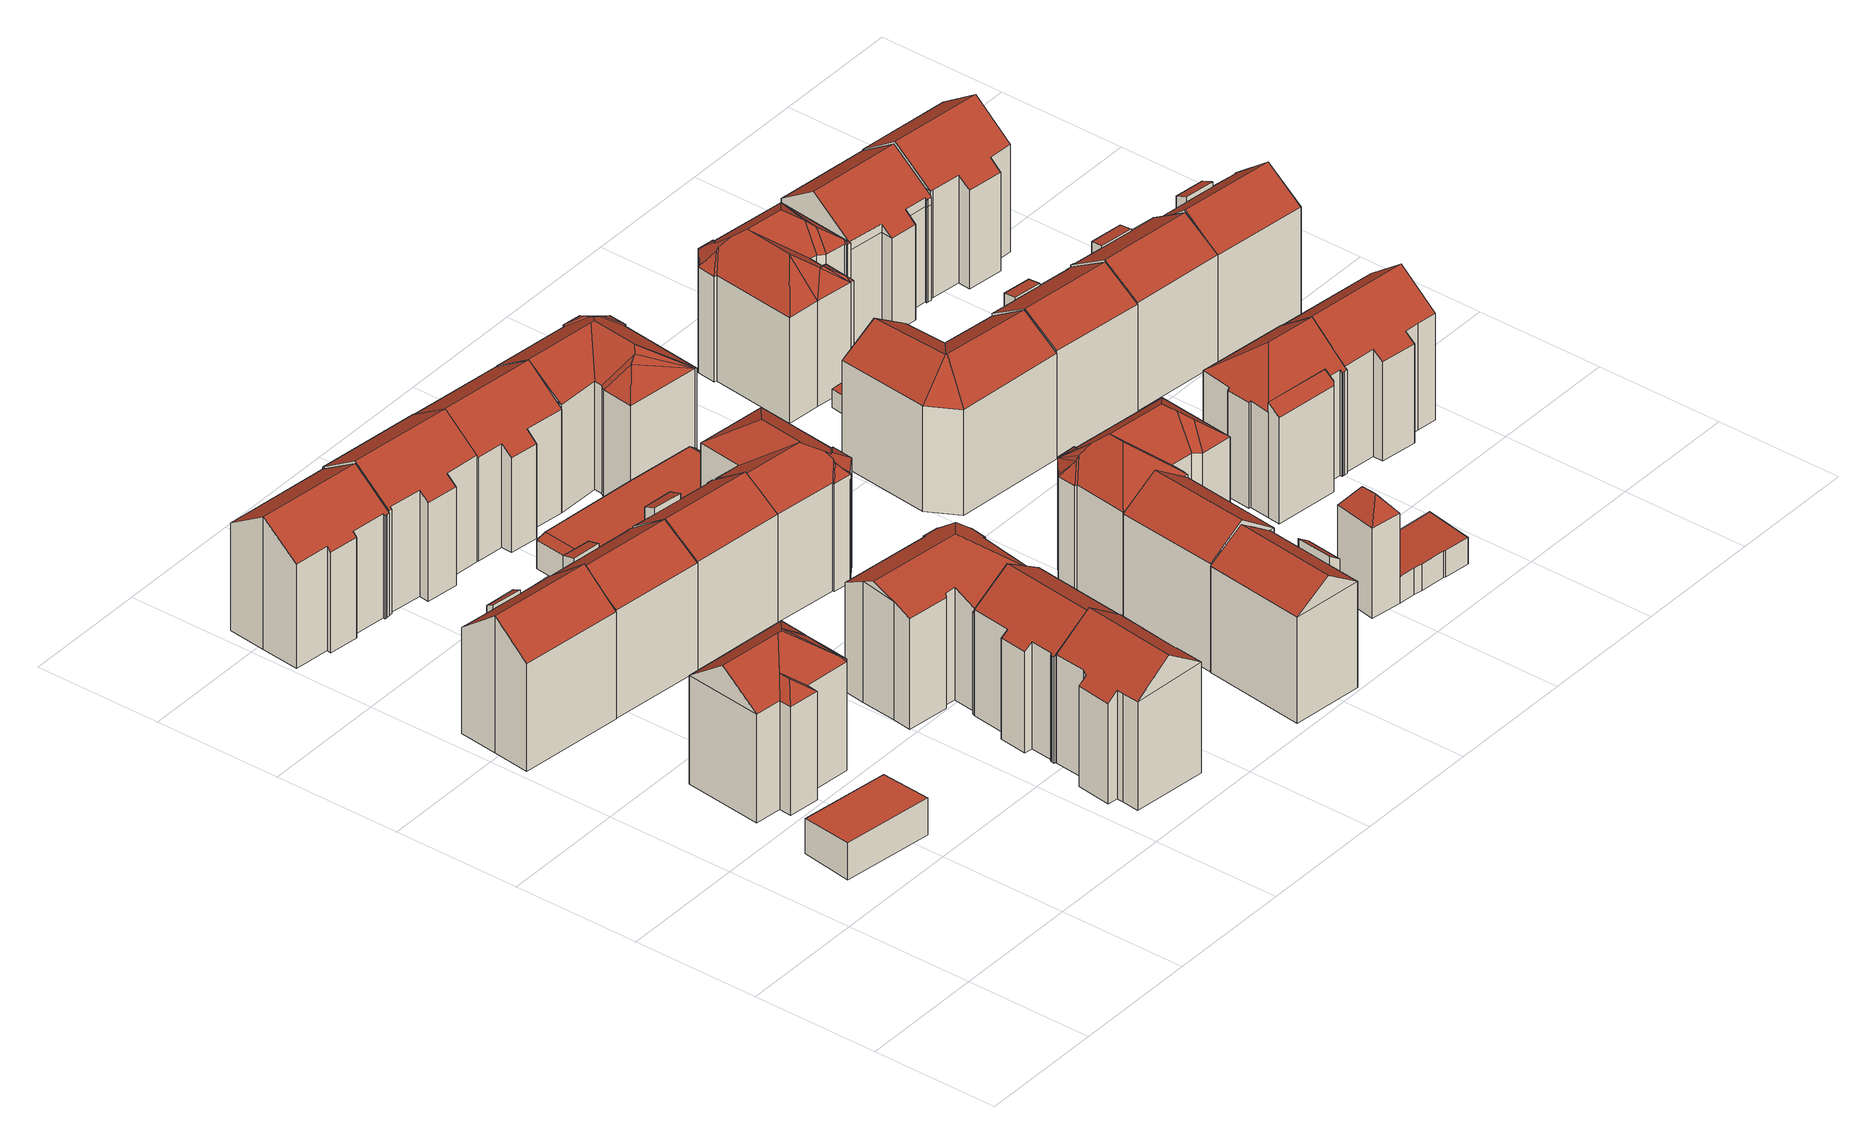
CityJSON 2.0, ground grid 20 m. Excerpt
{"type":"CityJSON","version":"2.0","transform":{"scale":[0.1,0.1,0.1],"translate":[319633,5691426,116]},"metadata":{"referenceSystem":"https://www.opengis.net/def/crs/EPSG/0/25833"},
"CityObjects":{
"building1":{"type":"Building","attributes":{"Dachtyp_tdc":"tdcPolyFlatRoof","Gemeindeschluessel":14713000,"Dachneigung":2.7,"QualitaetDacherkennung":38,"Geometrietyp2DReferenz":"3000","function":"31001_9998","roofType":"2100","measuredHeight":6.08},"geometry":[{"type":"MultiSurface","lod":"2","boundaries":[[[0,1,2,3]],[[1,4,5,2]],[[4,6,7,5]],[[6,0,3,7]],[[6,4,1,0]],[[3,2,5,7]]],"semantics":{"surfaces":[{"type":"WallSurface"},{"type":"RoofSurface"},{"type":"GroundSurface"}],"values":[0,0,0,0,1,2]}}]},
"building2":{"type":"Building","attributes":{"Gemeindeschluessel":14713000,"Geometrietyp2DReferenz":"3000","function":"31001_9998","roofType":"9999"},"children":["building2-1","building2-2"]},
"building2-1":{"type":"BuildingPart","attributes":{"Dachtyp_tdc":"tdcGableRoof","Dachneigung":39.17,"QualitaetDacherkennung":70,"Geometrietyp2DReferenz":"3000","roofType":"3100","measuredHeight":22.16},"parents":["building2"],"geometry":[{"type":"MultiSurface","lod":"2","boundaries":[[[8,9,10,11]],[[9,12,13,10]],[[12,14,15,13]],[[14,16,17,15]],[[16,18,19,17]],[[18,20,21,19]],[[20,22,23,21]],[[22,24,25,23]],[[24,26,27,25]],[[26,28,29,27]],[[28,30,31,29]],[[30,32,33,31]],[[26,24,22,20]],[[20,18,16,14,12,9,8,32,30,28,26]],[[33,11,10,13,15,17,19,21,23,25,27,29,31]],[[11,33,32,8]]],"semantics":{"surfaces":[{"type":"WallSurface"},{"type":"RoofSurface"},{"type":"GroundSurface"},{"type":"ClosureSurface"}],"values":[0,0,0,0,0,0,0,0,0,0,0,0,1,1,2,3]}}]},
"building2-2":{"type":"BuildingPart","attributes":{"Dachtyp_tdc":"tdcPolyFlatRoof","Dachneigung":23.71,"QualitaetDacherkennung":56,"Geometrietyp2DReferenz":"3000","roofType":"2100","measuredHeight":17.72},"parents":["building2"],"geometry":[{"type":"MultiSurface","lod":"2","boundaries":[[[34,35,36,33,32]],[[35,37,38,36]],[[37,39,10,38]],[[39,40,8,11,10]],[[40,39,37,35,34]],[[33,36,38,10,11]],[[32,8,40,34]],[[32,33,11,8]]],"semantics":{"surfaces":[{"type":"WallSurface"},{"type":"RoofSurface"},{"type":"GroundSurface"},{"type":"ClosureSurface"}],"values":[0,0,0,0,1,2,0,3]}}]},
"building3":{"type":"Building","attributes":{"Dachtyp_tdc":"tdcFreeFormRoof","Gemeindeschluessel":14713000,"Dachneigung":37.31,"QualitaetDacherkennung":53,"Geometrietyp2DReferenz":"3000","function":"31001_9998","roofType":"5000","measuredHeight":22.44},"geometry":[{"type":"MultiSurface","lod":"2","boundaries":[[[41,42,43,44]],[[42,45,46,43]],[[45,47,48,46]],[[47,49,50,48]],[[49,51,52,50]],[[51,53,54,52]],[[53,55,56,54]],[[55,57,58,56]],[[57,59,60,58]],[[59,61,62,60]],[[61,63,64,62]],[[63,65,66,64]],[[65,41,44,66]],[[67,65,63]],[[68,67,63,61]],[[69,70,71,68,61,59]],[[69,59,57]],[[53,57,55]],[[53,69,57]],[[51,69,53]],[[72,69,51]],[[69,72,70]],[[49,72,51]],[[72,49,47]],[[73,71,70,72,47,45]],[[73,45,42]],[[71,73,42,41]],[[67,68,71,41,65]],[[44,43,46,48,50,52,54,56,58,60,62,64,66]]],"semantics":{"surfaces":[{"type":"WallSurface"},{"type":"RoofSurface"},{"type":"GroundSurface"}],"values":[0,0,0,0,0,0,0,0,0,0,0,0,0,1,1,1,1,1,1,1,1,1,1,1,1,0,1,1,2]}}]},
"building4":{"type":"Building","attributes":{"Dachtyp_tdc":"tdcGableRoof","Gemeindeschluessel":14713000,"Dachneigung":37.32,"QualitaetDacherkennung":59,"Geometrietyp2DReferenz":"3000","function":"31001_9998","roofType":"3100","measuredHeight":21.55},"geometry":[{"type":"MultiSurface","lod":"2","boundaries":[[[74,75,76,77]],[[75,78,79,76]],[[78,80,81,79]],[[80,82,83,81]],[[82,84,85,83]],[[84,86,87,85]],[[86,88,89,87]],[[88,90,91,89]],[[90,92,93,91]],[[92,94,95,93]],[[94,96,97,95]],[[96,98,99,97]],[[98,100,101,99]],[[100,74,77,101]],[[96,94,92,90]],[[90,88,86,84,82,80,78,75,74,100,98,96]],[[77,76,79,81,83,85,87,89,91,93,95,97,99,101]]],"semantics":{"surfaces":[{"type":"WallSurface"},{"type":"RoofSurface"},{"type":"GroundSurface"}],"values":[0,0,0,0,0,0,0,0,0,0,0,0,0,0,1,1,2]}}]},
"building5":{"type":"Building","attributes":{"Gemeindeschluessel":14713000,"Geometrietyp2DReferenz":"3000","function":"31001_9998","roofType":"9999"},"children":["building5-1","building5-2"]},
"building5-1":{"type":"BuildingPart","attributes":{"Dachtyp_tdc":"tdcPolyFlatRoof","Dachneigung":15.1,"QualitaetDacherkennung":71,"Geometrietyp2DReferenz":"3000","roofType":"2100","measuredHeight":17.72},"parents":["building5"],"geometry":[{"type":"MultiSurface","lod":"2","boundaries":[[[102,103,104,105]],[[103,106,104]],[[107,108,109,110,111]],[[108,102,105,109]],[[108,107,103,102]],[[105,104,110,109]],[[111,106,103,107]],[[111,110,104,106]]],"semantics":{"surfaces":[{"type":"WallSurface"},{"type":"RoofSurface"},{"type":"GroundSurface"},{"type":"ClosureSurface"}],"values":[0,0,0,0,1,2,0,3]}}]},
"building5-2":{"type":"BuildingPart","attributes":{"Dachtyp_tdc":"tdcGableRoof","Dachneigung":36.1,"QualitaetDacherkennung":70,"Geometrietyp2DReferenz":"3000","roofType":"3100","measuredHeight":21.49},"parents":["building5"],"geometry":[{"type":"MultiSurface","lod":"2","boundaries":[[[106,112,113,104]],[[112,114,115,113]],[[114,116,117,115]],[[116,118,119,117]],[[118,120,121,119]],[[120,122,123,121]],[[122,124,125,123]],[[124,126,127,125]],[[126,18,128,127]],[[18,111,110,128]],[[126,124,122,120]],[[120,118,116,114,112,106,111,18,126]],[[104,113,115,117,119,121,123,125,127,128,110]],[[104,110,111,106]]],"semantics":{"surfaces":[{"type":"WallSurface"},{"type":"RoofSurface"},{"type":"GroundSurface"},{"type":"ClosureSurface"}],"values":[0,0,0,0,0,0,0,0,0,0,1,1,2,3]}}]},
"building6":{"type":"Building","attributes":{"Dachtyp_tdc":"tdcFreeFormRoof","Gemeindeschluessel":14713000,"Dachneigung":37.48,"QualitaetDacherkennung":70,"Geometrietyp2DReferenz":"3000","function":"31001_9998","roofType":"5000","measuredHeight":22.18},"geometry":[{"type":"MultiSurface","lod":"2","boundaries":[[[129,130,131,132]],[[130,133,134,131]],[[135,136,137,138,139,140,141,133,130,129]],[[142,143,144,145,146,136,135,147,148]],[[146,137,136]],[[129,147,135]],[[134,149,150,151,152,153,154,155,156,157,158,159,160,132,131]],[[133,141,149,134]],[[141,140,150,149]],[[140,139,151,150]],[[139,138,152,151]],[[138,137,153,152]],[[137,146,154,153]],[[146,145,155,154]],[[145,144,156,155]],[[144,143,157,156]],[[143,142,158,157]],[[142,148,159,158]],[[148,147,160,159]],[[147,129,132,160]]],"semantics":{"surfaces":[{"type":"WallSurface"},{"type":"RoofSurface"},{"type":"GroundSurface"}],"values":[0,0,1,1,0,0,2,0,0,0,0,0,0,0,0,0,0,0,0,0]}}]},
"building7":{"type":"Building","attributes":{"Dachtyp_tdc":"tdcGableRoof","Gemeindeschluessel":14713000,"Dachneigung":35.72,"QualitaetDacherkennung":79,"Geometrietyp2DReferenz":"3000","function":"31001_9998","roofType":"3100","measuredHeight":21.64},"geometry":[{"type":"MultiSurface","lod":"2","boundaries":[[[161,162,163,164]],[[162,165,166,163]],[[165,167,168,166]],[[167,169,170,168]],[[169,171,172,170]],[[171,173,174,172]],[[173,175,176,174]],[[175,177,178,176]],[[177,179,180,178]],[[179,181,182,180]],[[181,183,184,182]],[[183,185,186,184]],[[185,146,187,186]],[[146,161,164,187]],[[183,181,179,177,175,173,171,169,167,165,162,161]],[[161,146,185,183]],[[164,163,166,168,170,172,174,176,178,180,182,184,186,187]]],"semantics":{"surfaces":[{"type":"WallSurface"},{"type":"RoofSurface"},{"type":"GroundSurface"}],"values":[0,0,0,0,0,0,0,0,0,0,0,0,0,0,1,1,2]}}]},
"building8":{"type":"Building","attributes":{"Dachtyp_tdc":"tdcFreeFormRoof","Gemeindeschluessel":14713000,"Dachneigung":36.68,"QualitaetDacherkennung":61,"Geometrietyp2DReferenz":"3000","function":"31001_9998","roofType":"5000","measuredHeight":21.78},"geometry":[{"type":"MultiSurface","lod":"2","boundaries":[[[188,189,190,191]],[[189,192,193,190]],[[192,194,195,193]],[[194,196,197,195]],[[196,198,199,197]],[[198,200,201,199]],[[200,202,203,201]],[[202,204,205,203]],[[204,206,207,205]],[[206,188,191,207]],[[208,198,196,209]],[[188,206,204,202,200,208,209,194,192,189]],[[196,194,209]],[[200,198,208]],[[191,190,193,195,197,199,201,203,205,207]]],"semantics":{"surfaces":[{"type":"WallSurface"},{"type":"RoofSurface"},{"type":"GroundSurface"}],"values":[0,0,0,0,0,0,0,0,0,0,1,1,0,0,2]}}]},
"building9":{"type":"Building","attributes":{"Dachtyp_tdc":"tdcFreeFormRoof","Gemeindeschluessel":14713000,"Dachneigung":22.01,"QualitaetDacherkennung":39,"Geometrietyp2DReferenz":"3000","function":"31001_9998","roofType":"5000","measuredHeight":20.64},"geometry":[{"type":"MultiSurface","lod":"2","boundaries":[[[210,211,212,213]],[[211,214,215,212]],[[214,216,217,215]],[[216,218,219,217]],[[218,220,221,219]],[[220,222,223,221]],[[222,224,225,223]],[[224,226,227,225]],[[226,228,229,227]],[[228,230,231,229]],[[230,232,233,231]],[[232,234,235,233]],[[234,236,237,235]],[[236,238,239,237]],[[238,240,241,239]],[[240,242,243,241]],[[242,244,245,243]],[[244,246,247,245]],[[246,210,213,247]],[[244,242,240,248,249,250,246]],[[238,236,234,232,230,228,251,249,248]],[[222,220,218,216,214,211,210,250,249,251,226,224]],[[228,226,251]],[[210,246,250]],[[240,238,248]],[[213,212,215,217,219,221,223,225,227,229,231,233,235,237,239,241,243,245,247]]],"semantics":{"surfaces":[{"type":"WallSurface"},{"type":"RoofSurface"},{"type":"GroundSurface"}],"values":[0,0,0,0,0,0,0,0,0,0,0,0,0,0,0,0,0,0,0,1,1,1,0,0,0,2]}}]},
"building10":{"type":"Building","attributes":{"Gemeindeschluessel":14713000,"Geometrietyp2DReferenz":"3000","function":"31001_9998","roofType":"9999"},"children":["building10-1","building10-2"]},
"building10-1":{"type":"BuildingPart","attributes":{"Dachtyp_tdc":"tdcGableRoof","Dachneigung":36.04,"QualitaetDacherkennung":69,"Geometrietyp2DReferenz":"3000","roofType":"3100","measuredHeight":21.52},"parents":["building10"],"geometry":[{"type":"MultiSurface","lod":"2","boundaries":[[[252,253,254]],[[253,255,256,254]],[[255,257,258,256]],[[257,259,260,258]],[[259,261,262,260]],[[261,263,264,262]],[[263,265,266,264]],[[265,267,268,266]],[[267,269,270,268]],[[269,271,272,270]],[[271,273,274,272]],[[269,267,265,263]],[[263,261,259,257,255,253,252,273,271,269]],[[254,256,258,260,262,264,266,268,270,272,274]],[[252,254,274,273]]],"semantics":{"surfaces":[{"type":"WallSurface"},{"type":"RoofSurface"},{"type":"GroundSurface"},{"type":"ClosureSurface"}],"values":[0,0,0,0,0,0,0,0,0,0,0,1,1,2,3]}}]},
"building10-2":{"type":"BuildingPart","attributes":{"Dachtyp_tdc":"tdcPolyFlatRoof","Dachneigung":22.3,"QualitaetDacherkennung":76,"Geometrietyp2DReferenz":"3000","roofType":"2100","measuredHeight":18.14},"parents":["building10"],"geometry":[{"type":"MultiSurface","lod":"2","boundaries":[[[275,274,273]],[[275,276,277,274]],[[276,278,279,277]],[[278,280,252,254,279]],[[280,278,276,275]],[[274,277,279,254]],[[273,252,280,275]],[[273,274,254,252]]],"semantics":{"surfaces":[{"type":"WallSurface"},{"type":"RoofSurface"},{"type":"GroundSurface"},{"type":"ClosureSurface"}],"values":[0,0,0,0,1,2,0,3]}}]},
"building11":{"type":"Building","attributes":{"Dachtyp_tdc":"tdcFreeFormRoof","Gemeindeschluessel":14713000,"Dachneigung":38.03,"QualitaetDacherkennung":68,"Geometrietyp2DReferenz":"3000","function":"31001_9998","roofType":"5000","measuredHeight":21.6},"geometry":[{"type":"MultiSurface","lod":"2","boundaries":[[[281,282,283,284]],[[282,285,286,283]],[[285,287,288,286]],[[287,289,290,288]],[[289,291,292,290]],[[291,293,294,292]],[[293,295,296,294]],[[295,297,298,296]],[[297,299,300,298]],[[299,281,284,300]],[[287,285,282,301,302,295,293,291,289]],[[301,281,299,297,302]],[[297,295,302]],[[282,281,301]],[[284,283,286,288,290,292,294,296,298,300]]],"semantics":{"surfaces":[{"type":"WallSurface"},{"type":"RoofSurface"},{"type":"GroundSurface"}],"values":[0,0,0,0,0,0,0,0,0,0,1,1,0,0,2]}}]},
"building12":{"type":"Building","attributes":{"Dachtyp_tdc":"tdcCutGableRoof","Gemeindeschluessel":14713000,"Dachneigung":0.235,"QualitaetDacherkennung":42,"Geometrietyp2DReferenz":"3000","function":"31001_9998","roofType":"9999","measuredHeight":5.33},"geometry":[{"type":"MultiSurface","lod":"2","boundaries":[[[303,304,305,306]],[[304,307,308,305]],[[307,309,310,308]],[[309,311,312,310]],[[311,313,314,312]],[[313,315,316,314]],[[315,317,318,316]],[[317,319,320,318]],[[319,321,322,320]],[[321,303,306,322]],[[317,315,313,311]],[[307,304,303,321]],[[311,309,307,321,319,317]],[[306,305,308,310,312,314,316,318,320,322]]],"semantics":{"surfaces":[{"type":"WallSurface"},{"type":"RoofSurface"},{"type":"GroundSurface"}],"values":[0,0,0,0,0,0,0,0,0,0,1,1,1,2]}}]},
"building13":{"type":"Building","attributes":{"Dachtyp_tdc":"tdcFreeFormRoof","Gemeindeschluessel":14713000,"Dachneigung":33.84,"QualitaetDacherkennung":72,"Geometrietyp2DReferenz":"3000","function":"31001_9998","roofType":"5000","measuredHeight":21.37},"geometry":[{"type":"MultiSurface","lod":"2","boundaries":[[[323,324,325,326]],[[324,327,328,325]],[[327,329,330,328]],[[329,331,332,330]],[[331,333,334,332]],[[333,335,336,334]],[[335,337,338,336]],[[337,339,340,338]],[[339,341,342,340]],[[341,343,344,342]],[[343,265,345,344]],[[265,323,326,345]],[[346,347,348,349,265,343]],[[350,346,343,341]],[[351,350,341,339]],[[351,339,337]],[[352,353,347,346,350,351,337,335]],[[352,335,333]],[[353,352,333,331]],[[354,355,348,347,353,331,329]],[[354,329,327]],[[355,354,327,324]],[[349,348,355,324,323]],[[349,323,265]],[[326,325,328,330,332,334,336,338,340,342,344,345]]],"semantics":{"surfaces":[{"type":"WallSurface"},{"type":"RoofSurface"},{"type":"GroundSurface"}],"values":[0,0,0,0,0,0,0,0,0,0,0,0,1,1,1,1,1,1,1,1,1,1,1,0,2]}}]},
"building14":{"type":"Building","attributes":{"Gemeindeschluessel":14713000,"Geometrietyp2DReferenz":"3000","function":"31001_9998","roofType":"9999"},"children":["building14-1","building14-2"]},
"building14-1":{"type":"BuildingPart","attributes":{"Dachtyp_tdc":"tdcGableRoof","Dachneigung":33.64,"QualitaetDacherkennung":77,"Geometrietyp2DReferenz":"3000","roofType":"3100","measuredHeight":21.16},"parents":["building14"],"geometry":[{"type":"MultiSurface","lod":"2","boundaries":[[[356,357,358,359]],[[357,360,361,358]],[[360,362,363,361]],[[364,365,366,367]],[[365,368,369,366]],[[368,370,371,369]],[[370,356,359,371]],[[370,372,373,374]],[[362,360,357,373,372,368,365,364]],[[356,374,373,357]],[[370,374,356]],[[368,372,370]],[[359,358,361,363,367,366,369,371]],[[367,363,362,364]]],"semantics":{"surfaces":[{"type":"WallSurface"},{"type":"RoofSurface"},{"type":"GroundSurface"},{"type":"ClosureSurface"}],"values":[0,0,0,0,0,0,0,1,1,0,0,0,2,3]}}]},
"building14-2":{"type":"BuildingPart","attributes":{"Dachtyp_tdc":"tdcPolyFlatRoof","Dachneigung":35.37,"QualitaetDacherkennung":57,"Geometrietyp2DReferenz":"3000","roofType":"2100","measuredHeight":18.59},"parents":["building14"],"geometry":[{"type":"MultiSurface","lod":"2","boundaries":[[[375,376,364,367,377]],[[378,379,380,363,362]],[[379,375,377,380]],[[379,378,376,375]],[[377,367,363,380]],[[362,364,376,378]],[[362,363,367,364]]],"semantics":{"surfaces":[{"type":"WallSurface"},{"type":"RoofSurface"},{"type":"GroundSurface"},{"type":"ClosureSurface"}],"values":[0,0,0,1,2,0,3]}}]},
"building15":{"type":"Building","attributes":{"Dachtyp_tdc":"tdcFreeFormRoof","Gemeindeschluessel":14713000,"Dachneigung":36.04,"QualitaetDacherkennung":83,"Geometrietyp2DReferenz":"3000","function":"31001_9998","roofType":"5000","measuredHeight":21.59},"geometry":[{"type":"MultiSurface","lod":"2","boundaries":[[[381,382,383,384]],[[382,385,386,383]],[[385,387,388,386]],[[387,381,384,388]],[[387,385,389,390]],[[390,389,382,381]],[[381,387,390]],[[385,382,389]],[[384,383,386,388]]],"semantics":{"surfaces":[{"type":"WallSurface"},{"type":"RoofSurface"},{"type":"GroundSurface"}],"values":[0,0,0,0,1,1,0,0,2]}}]},
"building16":{"type":"Building","attributes":{"Dachtyp_tdc":"tdcFreeFormRoof","Gemeindeschluessel":14713000,"Dachneigung":34.26,"QualitaetDacherkennung":72,"Geometrietyp2DReferenz":"3000","function":"31001_9998","roofType":"5000","measuredHeight":21.66},"geometry":[{"type":"MultiSurface","lod":"2","boundaries":[[[391,392,393,394]],[[392,395,396,393]],[[395,397,398,396]],[[397,399,400,398]],[[399,401,402,400]],[[401,403,404,402]],[[403,405,406,404]],[[405,407,408,406]],[[407,409,410,408]],[[409,411,412,410]],[[411,413,414,412]],[[413,415,416,414]],[[415,417,418,416]],[[417,419,283,418]],[[419,420,421,283]],[[420,422,284,421]],[[422,391,394,284]],[[423,424,425,419,417]],[[426,427,428,423,417,415]],[[429,426,415,413]],[[429,413,411]],[[427,409,407]],[[426,409,427]],[[429,409,426]],[[409,429,411]],[[430,431,428,427,407,405]],[[432,430,405,403]],[[433,432,403,401]],[[433,401,399]],[[434,435,436,431,430,432,433,399,397]],[[434,397,395]],[[435,434,395,392]],[[436,435,392,391]],[[424,423,428,431,436,391,422]],[[420,425,424,422]],[[419,425,420]],[[394,393,396,398,400,402,404,406,408,410,412,414,416,418,283,421,284]]],"semantics":{"surfaces":[{"type":"WallSurface"},{"type":"RoofSurface"},{"type":"GroundSurface"}],"values":[0,0,0,0,0,0,0,0,0,0,0,0,0,0,0,0,0,1,1,1,1,1,1,1,1,1,1,1,1,1,1,1,1,1,0,0,2]}}]},
"building17":{"type":"Building","attributes":{"Dachtyp_tdc":"tdcFreeFormRoof","Gemeindeschluessel":14713000,"Dachneigung":40.48,"QualitaetDacherkennung":34,"Geometrietyp2DReferenz":"3000","function":"31001_9998","roofType":"5000","measuredHeight":22.71},"geometry":[{"type":"MultiSurface","lod":"2","boundaries":[[[437,438,439,440]],[[438,441,442,439]],[[441,443,444,442]],[[443,445,446,444]],[[445,447,448,446]],[[447,449,450,448]],[[449,451,452,450]],[[451,453,454,452]],[[453,455,456,454]],[[455,457,458,456]],[[457,459,460,458]],[[459,461,462,460]],[[461,463,464,462]],[[463,465,466,464]],[[465,467,468,466]],[[467,469,470,468]],[[469,437,440,470]],[[471,469,467]],[[472,471,467,465]],[[473,474,475,472,465,463]],[[476,477,473,463,461]],[[478,476,461,459]],[[478,459,457]],[[477,476,478,457,455]],[[479,480,474,473,477,455,453]],[[481,479,453,451]],[[482,481,451,449]],[[482,449,447]],[[481,482,479]],[[447,479,482]],[[447,480,479]],[[447,483,480]],[[447,484,483]],[[445,484,447]],[[484,445,443]],[[484,443,441]],[[483,484,441,438]],[[475,474,480,483,438,437]],[[471,472,475,437,469]],[[440,439,442,444,446,448,450,452,454,456,458,460,462,464,466,468,470]]],"semantics":{"surfaces":[{"type":"WallSurface"},{"type":"RoofSurface"},{"type":"GroundSurface"}],"values":[0,0,0,0,0,0,0,0,0,0,0,0,0,0,0,0,0,1,1,1,1,1,1,1,1,1,1,1,1,1,1,1,1,1,1,1,1,1,1,2]}}]},
"building18":{"type":"Building","attributes":{"Dachtyp_tdc":"tdcFreeFormRoof","Gemeindeschluessel":14713000,"Dachneigung":53.71,"QualitaetDacherkennung":3,"Geometrietyp2DReferenz":"3000","function":"31001_9998","roofType":"5000","measuredHeight":17.91},"geometry":[{"type":"MultiSurface","lod":"2","boundaries":[[[485,486,487,488]],[[486,489,490,487]],[[489,491,492,490]],[[491,485,488,492]],[[493,494,491,489]],[[493,489,486]],[[494,493,486,485]],[[494,485,491]],[[488,487,490,492]]],"semantics":{"surfaces":[{"type":"WallSurface"},{"type":"RoofSurface"},{"type":"GroundSurface"}],"values":[0,0,0,0,1,1,1,1,2]}}]},
"building19":{"type":"Building","attributes":{"Dachtyp_tdc":"tdcPolyFlatRoof","Gemeindeschluessel":14713000,"Dachneigung":4.46,"QualitaetDacherkennung":70,"Geometrietyp2DReferenz":"3000","function":"31001_9998","roofType":"2100","measuredHeight":4.87},"geometry":[{"type":"MultiSurface","lod":"2","boundaries":[[[495,496,497,498]],[[496,499,500,497]],[[499,501,502,500]],[[501,503,504,502]],[[501,499,496,495,505,506,507,508,509,503]],[[504,510,511,487,512,488,498,497,500,502]],[[503,509,510,504]],[[509,508,511,510]],[[508,507,487,511]],[[507,506,512,487]],[[506,505,488,512]],[[505,495,498,488]]],"semantics":{"surfaces":[{"type":"WallSurface"},{"type":"RoofSurface"},{"type":"GroundSurface"}],"values":[0,0,0,0,1,2,0,0,0,0,0,0]}}]},
"building20":{"type":"Building","attributes":{"Dachtyp_tdc":"tdcFreeFormRoof","Gemeindeschluessel":14713000,"Dachneigung":33.45,"QualitaetDacherkennung":36,"Geometrietyp2DReferenz":"3000","function":"31001_9998","roofType":"5000","measuredHeight":21.27},"geometry":[{"type":"MultiSurface","lod":"2","boundaries":[[[513,514,515,516]],[[514,517,518,515]],[[517,519,520,518]],[[519,521,522,520]],[[521,523,524,522]],[[523,525,526,524]],[[525,513,516,526]],[[527,528,529,525,523]],[[530,531,527,523,521]],[[530,521,519]],[[531,530,519,517]],[[528,527,531,517,514]],[[529,528,514,513]],[[529,513,525]],[[516,515,518,520,522,524,526]]],"semantics":{"surfaces":[{"type":"WallSurface"},{"type":"RoofSurface"},{"type":"GroundSurface"}],"values":[0,0,0,0,0,0,0,1,1,0,1,1,1,0,2]}}]},
"building21":{"type":"Building","attributes":{"Gemeindeschluessel":14713000,"Dachorientierung":0,"MittlereTraufHoehe":120.04,"ObjektHoehe":3,"BodenHoehe":117.04,"Geometrietyp2DReferenz":"3000","BezugspunktDach":"2000","AbsoluteHoehe":120.04,"Dachflaeche":68.42,"function":"31001_9998","measuredHeight":3,"storeysAboveGround":1},"geometry":[{"type":"MultiSurface","lod":"2","boundaries":[[[532,533,534,535,536]],[[536,535,537,538]],[[535,534,539,537]],[[534,533,540,539]],[[533,532,541,540]],[[532,536,538,541]],[[538,537,539,540,541]]],"semantics":{"surfaces":[{"type":"RoofSurface"},{"type":"WallSurface"},{"type":"GroundSurface"}],"values":[0,1,1,1,1,1,2]}}]},
"building22":{"type":"Building","attributes":{"Gemeindeschluessel":14713000,"Geometrietyp2DReferenz":"3000","function":"31001_9998","roofType":"9999"},"children":["building22-1","building22-2"]},
"building22-1":{"type":"BuildingPart","attributes":{"Dachtyp_tdc":"tdcHipAndGableRoof","Dachneigung":39.57,"QualitaetDacherkennung":59,"Geometrietyp2DReferenz":"3000","roofType":"5000","measuredHeight":22.18},"parents":["building22"],"geometry":[{"type":"MultiSurface","lod":"2","boundaries":[[[542,543,544,545]],[[543,546,547,544]],[[546,548,549,547]],[[548,550,551,549]],[[550,552,553,551]],[[552,554,555,553]],[[556,557,558,559]],[[557,560,561,558]],[[560,562,563,561]],[[562,564,565,563]],[[564,566,567,565]],[[566,568,569,567]],[[568,570,571,569]],[[570,542,545,571]],[[566,564,562,560,557,556,572]],[[556,554,552,550,548,546,543,542,570,572]],[[570,568,566,572]],[[545,544,547,549,551,553,555,559,558,561,563,565,567,569,571]],[[556,559,555,554]]],"semantics":{"surfaces":[{"type":"WallSurface"},{"type":"RoofSurface"},{"type":"GroundSurface"},{"type":"ClosureSurface"}],"values":[0,0,0,0,0,0,0,0,0,0,0,0,0,0,1,1,1,2,3]}}]},
"building22-2":{"type":"BuildingPart","attributes":{"Dachtyp_tdc":"tdcPolyFlatRoof","Dachneigung":37.73,"QualitaetDacherkennung":40,"Geometrietyp2DReferenz":"3000","roofType":"2100","measuredHeight":18.69},"parents":["building22"],"geometry":[{"type":"MultiSurface","lod":"2","boundaries":[[[573,574,575,555,554]],[[574,576,577,575]],[[576,578,579,577]],[[578,580,559,579]],[[580,578,576,574,573]],[[555,575,577,579,559]],[[573,554,556,559,580]],[[554,555,559,556]]],"semantics":{"surfaces":[{"type":"WallSurface"},{"type":"RoofSurface"},{"type":"GroundSurface"},{"type":"ClosureSurface"}],"values":[0,0,0,0,1,2,0,3]}}]},
"building23":{"type":"Building","attributes":{"Dachtyp_tdc":"tdcFreeFormRoof","Gemeindeschluessel":14713000,"Dachneigung":38.52,"QualitaetDacherkennung":31,"Geometrietyp2DReferenz":"3000","function":"31001_9998","roofType":"5000","measuredHeight":21.79},"geometry":[{"type":"MultiSurface","lod":"2","boundaries":[[[581,582,583,584]],[[582,585,586,583]],[[585,587,588,586]],[[587,589,590,588]],[[589,591,592,590]],[[591,593,594,592]],[[593,595,596,594]],[[595,597,598,596]],[[597,599,600,598]],[[599,601,602,600]],[[601,603,604,602]],[[603,605,606,604]],[[605,607,608,606]],[[607,609,610,608]],[[609,611,612,610]],[[611,613,614,612]],[[613,615,616,614]],[[615,617,618,616]],[[617,619,620,618]],[[619,621,622,620]],[[621,623,624,622]],[[623,625,626,624]],[[625,581,584,626]],[[627,628,625,623]],[[629,627,623,621]],[[630,631,629,621,619]],[[632,633,634,630,619,617]],[[635,632,617,615]],[[636,635,615,613]],[[637,638,636,613,611]],[[637,611,609]],[[638,637,609,607]],[[605,638,607]],[[603,638,605]],[[603,636,638]],[[603,635,636]],[[603,632,635]],[[632,603,633]],[[639,640,634,633,603,601]],[[641,639,601,599]],[[642,641,599,597]],[[642,597,595]],[[643,644,645,640,639,641,642,595,593]],[[643,593,591]],[[644,643,591,589]],[[645,644,589,587]],[[631,630,634,640,645,587,585]],[[627,581,628]],[[629,581,627]],[[629,582,581]],[[631,582,629]],[[582,631,585]],[[628,581,625]],[[584,583,586,588,590,592,594,596,598,600,602,604,606,608,610,612,614,616,618,620,622,624,626]]],"semantics":{"surfaces":[{"type":"WallSurface"},{"type":"RoofSurface"},{"type":"GroundSurface"}],"values":[0,0,0,0,0,0,0,0,0,0,0,0,0,0,0,0,0,0,0,0,0,0,0,1,1,1,1,1,1,1,1,1,1,1,1,1,1,1,1,1,1,1,1,1,1,1,1,1,1,1,1,1,1,2]}}]},
"building24":{"type":"Building","attributes":{"Gemeindeschluessel":14713000,"Geometrietyp2DReferenz":"3000","function":"31001_9998","roofType":"9999"},"children":["building24-1","building24-2"]},
"building24-1":{"type":"BuildingPart","attributes":{"Dachtyp_tdc":"tdcGableRoof","Dachneigung":31.88,"QualitaetDacherkennung":71,"Geometrietyp2DReferenz":"3000","roofType":"3100","measuredHeight":21.14},"parents":["building24"],"geometry":[{"type":"MultiSurface","lod":"2","boundaries":[[[646,647,648,649]],[[647,650,651,648]],[[650,652,653,651]],[[652,654,655,653]],[[654,656,657,655]],[[656,658,659,657]],[[658,660,661,659]],[[660,662,663,661]],[[662,664,665,663]],[[664,666,667,665]],[[666,668,669,667]],[[662,660,658,656]],[[656,654,652,650,647,646,670,668,666,664,662]],[[669,671,649,648,651,653,655,657,659,661,663,665,667]],[[670,671,669,668]],[[646,649,671,670]]],"semantics":{"surfaces":[{"type":"WallSurface"},{"type":"RoofSurface"},{"type":"GroundSurface"},{"type":"ClosureSurface"}],"values":[0,0,0,0,0,0,0,0,0,0,0,1,1,2,3,3]}}]},
"building24-2":{"type":"BuildingPart","attributes":{"Dachtyp_tdc":"tdcPolyFlatRoof","Dachneigung":7.87,"QualitaetDacherkennung":75,"Geometrietyp2DReferenz":"3000","roofType":"2100","measuredHeight":17.76},"parents":["building24"],"geometry":[{"type":"MultiSurface","lod":"2","boundaries":[[[672,673,646,649,674]],[[675,676,677,669,668]],[[676,672,674,677]],[[676,675,678,673,672]],[[674,649,671,669,677]],[[670,646,673,678]],[[670,671,649,646]],[[668,670,678,675]],[[668,669,671,670]]],"semantics":{"surfaces":[{"type":"WallSurface"},{"type":"RoofSurface"},{"type":"GroundSurface"},{"type":"ClosureSurface"}],"values":[0,0,0,1,2,0,3,0,3]}}]},
"building25":{"type":"Building","attributes":{"Dachtyp_tdc":"tdcFreeFormRoof","Gemeindeschluessel":14713000,"Dachneigung":36.89,"QualitaetDacherkennung":74,"Geometrietyp2DReferenz":"3000","function":"31001_9998","roofType":"5000","measuredHeight":22.07},"geometry":[{"type":"MultiSurface","lod":"2","boundaries":[[[679,680,681,569]],[[680,682,683,681]],[[682,684,685,683]],[[684,686,687,685]],[[686,688,689,687]],[[688,690,691,689]],[[690,692,693,691]],[[692,694,545,693]],[[694,679,569,545]],[[695,680,679,696]],[[688,686,684,682,695,696,694,692,690]],[[679,694,696]],[[682,680,695]],[[569,681,683,685,687,689,691,693,545]]],"semantics":{"surfaces":[{"type":"WallSurface"},{"type":"RoofSurface"},{"type":"GroundSurface"}],"values":[0,0,0,0,0,0,0,0,0,1,1,0,0,2]}}]},
"building26":{"type":"Building","attributes":{"Dachtyp_tdc":"tdcFreeFormRoof","Gemeindeschluessel":14713000,"Dachneigung":36.25,"QualitaetDacherkennung":73,"Geometrietyp2DReferenz":"3000","function":"31001_9998","roofType":"5000","measuredHeight":21.79},"geometry":[{"type":"MultiSurface","lod":"2","boundaries":[[[697,698,699,700]],[[700,699,701,702]],[[702,701,703]],[[704,705,706,707]],[[708,709,710,711,712,713,714,715,716,717,718,719]],[[720,721,709,708]],[[721,704,710,709]],[[704,707,711,710]],[[707,722,712,711]],[[722,723,713,712]],[[723,724,714,713]],[[724,697,715,714]],[[697,700,716,715]],[[700,702,717,716]],[[702,703,718,717]],[[703,725,719,718]],[[725,720,708,719]],[[706,705,726,727]],[[725,703,701,699,698,728,729,730,727,726,605,731]],[[725,731,720]],[[720,731,605,721]],[[721,605,726,705,704]],[[707,706,727,730,722]],[[722,730,729,723]],[[723,729,728,724]],[[724,728,698,697]]],"semantics":{"surfaces":[{"type":"WallSurface"},{"type":"GroundSurface"},{"type":"RoofSurface"}],"values":[0,0,0,0,1,0,0,0,0,0,0,0,0,0,0,0,0,2,2,0,0,0,0,0,0,0]}}]},
"building27":{"type":"Building","attributes":{"Gemeindeschluessel":14713000,"Geometrietyp2DReferenz":"3000","function":"31001_9998","roofType":"9999"},"children":["building27-1","building27-2"]},
"building27-1":{"type":"BuildingPart","attributes":{"Dachtyp_tdc":"tdcPolyFlatRoof","Dachneigung":10.14,"QualitaetDacherkennung":70,"Geometrietyp2DReferenz":"3000","roofType":"2100","measuredHeight":17.98},"parents":["building27"],"geometry":[{"type":"MultiSurface","lod":"2","boundaries":[[[732,733,734,735,736]],[[737,738,739]],[[737,740,741,738]],[[740,732,736,741]],[[740,737,742,733,732]],[[736,735,743,738,741]],[[744,734,733,742]],[[744,743,735,734]],[[737,739,744,742]],[[739,738,743,744]]],"semantics":{"surfaces":[{"type":"WallSurface"},{"type":"RoofSurface"},{"type":"GroundSurface"},{"type":"ClosureSurface"}],"values":[0,0,0,0,1,2,0,3,0,3]}}]},
"building27-2":{"type":"BuildingPart","attributes":{"Dachtyp_tdc":"tdcGableRoof","Dachneigung":32.72,"QualitaetDacherkennung":68,"Geometrietyp2DReferenz":"3000","roofType":"3100","measuredHeight":21.46},"parents":["building27"],"geometry":[{"type":"MultiSurface","lod":"2","boundaries":[[[745,746,747,748]],[[746,749,750,747]],[[749,751,752,750]],[[751,739,738,752]],[[734,753,754,735]],[[753,755,756,754]],[[755,757,758,756]],[[757,759,760,758]],[[759,745,748,760]],[[755,753,734,744,739,751,749,746,745]],[[745,759,757,755]],[[748,747,750,752,738,743,735,754,756,758,760]],[[743,738,739,744]],[[734,735,743,744]]],"semantics":{"surfaces":[{"type":"WallSurface"},{"type":"RoofSurface"},{"type":"GroundSurface"},{"type":"ClosureSurface"}],"values":[0,0,0,0,0,0,0,0,0,1,1,2,3,3]}}]},
"building28":{"type":"Building","attributes":{"Dachtyp_tdc":"tdcFreeFormRoof","Gemeindeschluessel":14713000,"Dachneigung":36.7,"QualitaetDacherkennung":77,"Geometrietyp2DReferenz":"3000","function":"31001_9998","roofType":"5000","measuredHeight":22.34},"geometry":[{"type":"MultiSurface","lod":"2","boundaries":[[[761,762,763,764]],[[762,765,712,763]],[[765,766,711,712]],[[766,767,768,711]],[[767,769,770,768]],[[769,771,772,770]],[[771,773,774,772]],[[773,775,776,774]],[[775,761,764,776]],[[777,767,766,778]],[[761,775,773,771,769,777,778,765,762]],[[766,765,778]],[[769,767,777]],[[764,763,712,711,768,770,772,774,776]]],"semantics":{"surfaces":[{"type":"WallSurface"},{"type":"RoofSurface"},{"type":"GroundSurface"}],"values":[0,0,0,0,0,0,0,0,0,1,1,0,0,2]}}]},
"building29":{"type":"Building","attributes":{"Gemeindeschluessel":14713000,"Geometrietyp2DReferenz":"3000","function":"31001_9998","roofType":"9999"},"children":["building29-1","building29-2"]},
"building29-1":{"type":"BuildingPart","attributes":{"Dachtyp_tdc":"tdcGableRoof","Dachneigung":38.97,"QualitaetDacherkennung":69,"Geometrietyp2DReferenz":"3000","roofType":"3100","measuredHeight":21.78},"parents":["building29"],"geometry":[{"type":"MultiSurface","lod":"2","boundaries":[[[779,780,781,782]],[[780,783,784,781]],[[783,785,786,784]],[[785,787,788,786]],[[787,789,790,788]],[[791,792,793,794]],[[792,795,796,793]],[[795,797,798,796]],[[797,799,800,798]],[[799,801,758,800]],[[801,802,756,758]],[[802,803,754,756]],[[803,804,805,754]],[[804,779,782,805]],[[802,801,799,797]],[[797,795,792,791,806,789,787,785,783,780,779,804,803,802]],[[782,781,784,786,788,790,807,794,793,796,798,800,758,756,754,805]],[[806,807,790,789]],[[791,794,807,806]]],"semantics":{"surfaces":[{"type":"WallSurface"},{"type":"RoofSurface"},{"type":"GroundSurface"},{"type":"ClosureSurface"}],"values":[0,0,0,0,0,0,0,0,0,0,0,0,0,0,1,1,2,3,3]}}]},
"building29-2":{"type":"BuildingPart","attributes":{"Dachtyp_tdc":"tdcPolyFlatRoof","Dachneigung":22.64,"QualitaetDacherkennung":71,"Geometrietyp2DReferenz":"3000","roofType":"2100","measuredHeight":17.77},"parents":["building29"],"geometry":[{"type":"MultiSurface","lod":"2","boundaries":[[[808,809,791,794,810]],[[811,812,813,790,789]],[[812,808,810,813]],[[812,811,814,809,808]],[[810,794,807,790,813]],[[806,791,809,814]],[[806,807,794,791]],[[789,806,814,811]],[[789,790,807,806]]],"semantics":{"surfaces":[{"type":"WallSurface"},{"type":"RoofSurface"},{"type":"GroundSurface"},{"type":"ClosureSurface"}],"values":[0,0,0,1,2,0,3,0,3]}}]}
},
"vertices":[
[231,323,67],[222,242,70],[222,242,10],[231,323,10],[77,262,70],[77,262,10],[89,343,67],[89,343,10],
[133,854,179],[133,855,178],[133,855,7],[133,854,7],[182,849,179],[182,849,7],[182,852,176],[182,852,7],[191,851,176],[191,851,7],[191,847,179],[191,847,7],[184,786,229],[184,786,7],[177,728,181],[177,728,7],[12,748,181],[12,748,7],[19,806,229],[19,806,7],[26,868,179],[26,868,7],[83,860,179],[83,860,7],[83,861,179],[83,861,7],
[83,861,185],[85,872,179],[85,872,7],[134,866,180],[134,866,7],[133,855,185],[133,854,185],
[150,433,183],[107,438,183],[107,438,7],[150,433,7],[121,562,183],[121,562,7],[293,543,183],[293,543,7],[288,500,183],[288,500,7],[287,494,183],[287,494,7],[283,458,183],[283,458,7],[280,440,183],[280,440,7],[278,422,183],[278,422,7],[273,418,183],[273,418,7],[200,426,183],[200,426,7],[197,407,183],[197,407,7],[148,413,183],[148,413,7],[175,436,203],[178,455,203],[270,427,190],[223,487,231],[217,488,231],[237,498,222],[114,500,231],
[167,1105,175],[165,1105,175],[165,1105,8],[167,1105,8],[165,1108,177],[165,1108,8],[110,1115,177],[110,1115,8],[108,1108,171],[108,1108,8],[61,1114,171],[61,1114,8],[62,1121,177],[62,1121,8],[6,1128,177],[6,1128,8],[12,1189,223],[12,1189,8],[19,1249,183],[19,1249,8],[189,1228,183],[189,1228,8],[182,1168,223],[182,1168,8],[174,1105,175],[174,1105,8],[170,1105,175],[170,1105,8],
[282,856,179],[279,837,185],[279,837,8],[282,856,8],[279,837,179],[233,842,185],[236,863,179],[236,863,8],[233,842,8],[233,842,179],
[332,830,179],[332,830,8],[332,833,177],[332,833,8],[341,832,177],[341,832,8],[341,829,179],[341,829,8],[334,770,223],[334,770,8],[327,709,183],[327,709,8],[177,728,183],[177,728,8],[184,788,223],[184,788,8],[191,847,8],
[441,63,181],[444,89,181],[444,89,5],[441,63,5],[445,100,181],[445,100,5],[500,56,227],[519,205,227],[459,213,181],[454,164,181],[449,155,178],[436,157,168],[428,102,168],[561,95,187],[569,154,187],[571,154,185],[577,199,185],[575,199,186],[559,49,185],[564,94,185],[428,102,5],[436,157,5],[449,155,5],[454,164,5],[459,213,5],[575,199,5],[577,199,5],[571,154,5],[569,154,5],[561,95,5],[564,94,5],[559,49,5],
[516,206,223],[459,213,182],[459,213,7],[516,206,7],[454,213,179],[454,213,7],[455,217,179],[455,217,7],[456,220,179],[456,220,7],[458,220,180],[458,220,7],[462,256,180],[462,256,7],[449,258,171],[449,258,7],[454,301,171],[454,301,7],[466,300,179],[466,300,7],[474,362,179],[474,362,7],[534,354,223],[534,354,7],[592,347,187],[592,347,7],[575,199,7],
[232,1100,181],[179,1107,181],[179,1107,9],[232,1100,9],[178,1104,179],[178,1104,9],[174,1105,179],[174,1105,9],[189,1228,186],[189,1228,9],[355,1208,186],[355,1208,9],[339,1088,182],[339,1088,9],[283,1094,182],[283,1094,9],[281,1077,169],[281,1077,9],[230,1084,169],[230,1084,9],[347,1147,227],[182,1168,227],
[592,347,173],[474,362,173],[474,362,8],[592,347,8],[474,365,174],[474,365,8],[480,365,174],[480,365,8],[485,403,190],[485,403,8],[468,405,189],[468,405,8],[463,400,187],[463,400,8],[396,409,187],[396,409,8],[400,438,199],[400,438,8],[406,494,204],[406,494,8],[410,528,185],[410,528,8],[558,509,185],[558,509,8],[558,513,183],[558,513,8],[584,510,183],[584,510,8],[587,505,185],[587,505,8],[609,480,184],[609,480,8],[613,475,181],[613,475,8],[610,450,180],[610,450,8],[605,450,182],[605,450,8],[599,491,192],[554,456,214],[593,357,177],[404,475,214],
[429,818,180],[429,818,181],[429,818,9],[481,812,180],[481,812,9],[482,815,178],[482,815,9],[490,813,179],[490,813,9],[489,806,184],[489,806,9],[483,751,224],[483,751,9],[476,692,185],[476,692,9],[327,709,185],[327,709,9],[334,769,224],[334,769,9],[341,829,181],[341,829,9],[382,824,180],[382,824,9],
[382,824,190],[385,843,182],[385,843,9],[431,837,183],[431,837,9],[429,818,190],
[510,1189,184],[494,1068,178],[494,1068,10],[510,1189,10],[431,1076,178],[431,1076,10],[428,1058,164],[428,1058,10],[383,1064,164],[383,1064,10],[384,1082,178],[384,1082,10],[342,1087,178],[342,1087,10],[339,1088,178],[339,1088,10],[355,1208,185],[355,1208,10],[509,1190,184],[509,1190,10],[502,1129,226],[347,1148,226],
[359,893,58],[374,1015,58],[374,1015,11],[359,893,11],[389,1013,63],[389,1013,11],[549,995,64],[549,995,11],[656,981,64],[656,981,11],[667,980,56],[667,980,11],[652,858,56],[652,858,11],[641,859,64],[641,859,11],[540,871,64],[540,871,11],[375,891,63],[375,891,11],
[489,806,185],[531,801,185],[531,801,10],[489,806,10],[540,871,185],[540,871,10],[652,858,185],[652,858,10],[637,730,185],[637,730,10],[640,729,185],[640,729,10],[636,694,185],[636,694,10],[609,675,185],[609,675,10],[606,672,185],[606,672,10],[576,676,185],[576,676,10],[576,679,185],[576,679,10],[476,692,10],[603,699,200],[600,711,208],[580,737,223],[482,749,223],[600,693,198],[602,683,192],[613,708,201],[608,706,202],[589,808,223],[581,737,223],
[743,178,178],[855,165,178],[855,165,6],[743,178,6],[852,144,178],[852,144,6],[849,114,178],[849,114,6],[842,56,178],[842,57,178],[842,57,6],[842,56,6],[836,5,178],[836,5,6],[723,17,178],[723,17,6],[781,10,217],[800,172,217],[743,178,179],
[860,54,179],[842,56,192],[860,54,6],[849,114,192],[867,111,179],[867,111,6],
[743,178,182],[761,338,182],[761,338,7],[743,178,7],[881,324,179],[881,324,7],[862,165,179],[862,165,7],[820,331,223],[802,171,223],
[637,1174,185],[637,1177,185],[637,1177,10],[637,1174,10],[667,1173,185],[667,1173,10],[668,1170,185],[668,1170,10],[688,1144,185],[688,1144,10],[691,1142,185],[691,1142,10],[688,1113,185],[688,1113,10],[685,1113,185],[685,1113,10],[669,979,185],[669,979,10],[667,980,185],[667,980,10],[549,995,185],[549,995,10],[555,1045,185],[555,1045,10],[561,1053,185],[561,1053,10],[562,1066,185],[562,1066,10],[494,1068,185],[495,1073,185],[495,1073,10],[510,1189,185],[621,1119,223],[502,1129,227],[495,1073,188],[608,1035,218],[618,1044,224],[625,1115,226],[593,1029,212],[664,1137,201],[647,1133,212],[669,1135,199],[682,1138,191],[662,1166,190],[655,1155,199],[656,1149,200],
[761,338,184],[772,424,184],[772,424,9],[761,338,9],[768,425,184],[768,425,9],[771,454,184],[771,454,9],[776,458,184],[776,458,9],[804,481,184],[804,481,9],[806,483,184],[806,483,9],[838,480,184],[838,480,9],[838,477,184],[838,477,9],[996,457,184],[996,457,9],[981,332,184],[981,332,9],[930,338,184],[930,338,9],[921,349,184],[921,349,9],[885,353,184],[885,353,9],[882,331,184],[882,331,9],[881,328,184],[881,328,9],[881,324,184],[881,324,9],[877,329,188],[875,332,190],[835,418,234],[832,416,236],[829,391,236],[943,391,222],[931,407,233],[950,368,214],[812,454,206],[818,435,221],[814,458,204],[809,475,190],[801,444,207],[793,442,203],
[1026,146,153],[1018,77,153],[1018,77,7],[1026,146,7],[969,85,153],[969,85,7],[982,153,153],[982,153,7],[997,102,186],[1000,126,185],
[1057,142,55],[1152,132,55],[1152,132,7],[1057,142,7],[1143,61,50],[1143,61,7],[1102,66,50],[1102,66,7],[1099,67,50],[1099,67,7],[1026,146,55],[1024,127,54],[1018,77,50],[1045,74,50],[1059,72,50],[1059,72,7],[1045,74,7],[1024,127,7],
[990,629,182],[815,647,182],[815,647,11],[990,629,11],[789,695,182],[789,695,11],[804,842,182],[804,842,11],[921,827,182],[921,827,11],[918,760,182],[918,760,11],[1004,748,182],[1004,748,11],[854,707,223],[855,706,224],[997,689,222],[862,834,221],[853,708,223],
[950,855,40],[1009,904,40],[1012,925,40],[900,934,40],[890,866,40],[900,934,10],[890,866,10],[1012,925,10],[1009,904,10],[950,855,10],
[1199,310,183],[1199,307,180],[1199,307,12],[1199,310,12],[1195,308,180],[1195,308,12],[1192,308,180],[1192,308,12],[1190,308,180],[1190,308,12],[1190,312,183],[1190,312,12],[1162,315,183],[1162,315,12],[1057,328,183],[1061,360,185],[1061,360,12],[1057,328,12],[1058,360,183],[1058,360,12],[1062,399,184],[1062,399,12],[1065,399,187],[1065,399,12],[1071,447,190],[1071,447,12],[1213,429,190],[1213,429,12],[1206,371,234],[1206,371,12],[1125,381,234],
[1162,315,199],[1161,300,187],[1161,300,12],[1156,296,184],[1156,296,12],[1055,308,184],[1055,308,12],[1057,328,199],
[949,941,182],[889,949,182],[889,949,11],[949,941,11],[836,955,182],[836,955,11],[852,1089,182],[852,1089,11],[848,1090,182],[848,1090,11],[852,1120,182],[852,1120,11],[856,1122,182],[856,1122,11],[883,1144,182],[883,1144,11],[885,1146,182],[885,1146,11],[912,1142,182],[912,1142,11],[912,1140,182],[912,1140,11],[1034,1124,182],[1034,1124,11],[1019,999,182],[1019,999,11],[1019,996,182],[1019,996,11],[1014,997,182],[1014,997,11],[1012,997,182],[1012,997,11],[1011,1000,182],[1011,1000,11],[978,1005,182],[978,1005,11],[969,1014,182],[969,1014,11],[958,1016,182],[958,1016,11],[955,994,182],[955,994,11],[961,992,182],[961,992,11],[955,941,182],[955,941,11],[931,971,205],[948,949,189],[924,973,205],[908,1080,228],[899,1005,228],[988,1049,212],[969,1073,229],[910,1081,229],[993,1033,206],[1015,1004,186],[1014,999,184],[1015,1001,186],[889,1121,199],[895,1100,215],[891,1125,198],[887,1139,187],[862,1114,191],[874,1107,201],[880,1109,203],
[1092,738,186],[1145,731,186],[1145,731,12],[1092,738,12],[1146,734,184],[1146,734,12],[1148,733,184],[1148,733,12],[1153,733,184],[1153,733,12],[1146,670,224],[1146,670,12],[1139,610,186],[1139,610,12],[990,629,186],[990,629,12],[997,688,224],[997,688,12],[1004,748,186],[1004,748,12],[1046,743,186],[1046,743,12],[1047,743,186],[1047,743,12],[1092,737,186],[1092,737,12],
[1094,757,187],[1092,738,190],[1094,757,12],[1047,743,190],[1049,763,187],[1049,763,12],[1092,737,190],
[1213,429,189],[1380,409,189],[1380,409,12],[1365,290,185],[1365,290,12],[1334,294,185],[1334,294,12],[1310,296,185],[1310,296,12],[1308,280,173],[1308,280,12],[1250,288,173],[1250,288,12],[1251,304,185],[1251,304,12],[1199,310,185],[1373,353,233],[1206,373,233],
[1159,979,167],[1159,979,179],[1160,982,181],[1160,982,167],[1123,986,181],[1123,986,167],[1120,967,167],[1034,1124,167],[1034,1124,188],[1183,1105,190],[1183,1105,167],[1079,991,12],[1019,999,12],[1034,1124,12],[1183,1105,12],[1169,980,12],[1168,978,12],[1162,979,12],[1159,979,12],[1160,982,12],[1123,986,12],[1120,967,12],[1077,972,12],[1079,991,167],[1019,999,167],[1169,980,167],[1168,978,167],[1162,979,167],[1077,972,167],[1027,1064,230],[1176,1047,230],[1162,979,179],[1168,978,178],[1169,980,180],[1079,991,181],
[1262,736,189],[1260,717,192],[1260,717,189],[1260,717,13],[1262,736,13],[1206,723,192],[1206,723,13],[1206,723,189],[1209,742,189],[1209,742,13],[1260,716,192],[1260,716,13],[1260,716,189],
[1146,671,227],[1153,733,187],[1153,733,13],[1146,671,13],[1158,732,187],[1158,732,13],[1158,729,189],[1158,729,13],[1302,711,189],[1302,711,13],[1295,653,227],[1295,653,13],[1288,593,189],[1288,593,13],[1139,610,188],[1139,610,13],
[1221,974,186],[1174,980,187],[1174,980,12],[1221,974,12],[1169,980,187],[1183,1105,192],[1332,1087,192],[1332,1087,12],[1317,963,187],[1317,963,12],[1279,966,186],[1279,966,12],[1276,947,172],[1276,947,12],[1219,954,172],[1219,954,12],[1325,1027,235],[1176,1045,235],
[1306,715,180],[1308,715,180],[1308,715,13],[1306,715,13],[1309,715,180],[1309,715,13],[1308,710,183],[1308,710,13],[1362,704,183],[1362,704,13],[1363,704,183],[1363,704,13],[1411,699,183],[1450,693,183],[1450,693,13],[1411,699,13],[1455,693,183],[1455,693,13],[1448,634,231],[1448,634,13],[1441,574,188],[1441,574,13],[1288,593,188],[1295,653,231],[1302,711,183],[1302,715,180],[1302,715,13],[1411,698,183],[1411,698,13],
[1413,717,183],[1411,699,191],[1413,717,13],[1363,704,191],[1365,723,183],[1365,723,13],[1411,698,191]
]}
